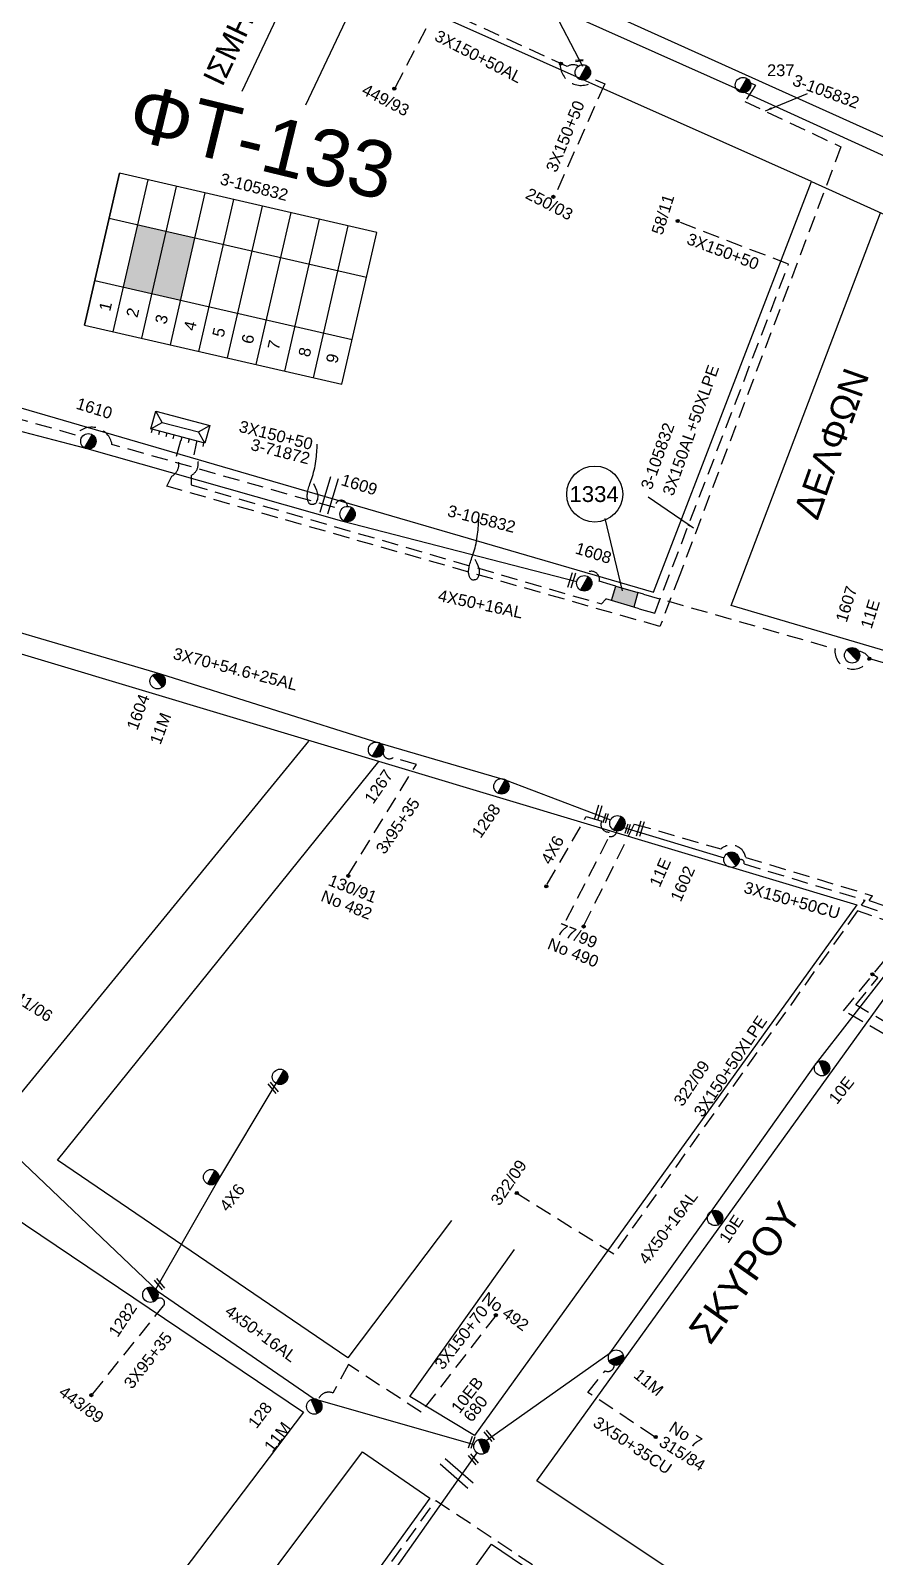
# Model space of a CAD drawing. Header units: millimetres. Extents: x 3156 to 5307, y 1191 to 2273.
# Drawn here: x 3982.5 to 4112, y 1512.4 to 1746.5 of the extents above; entities that cross this region are included whole.
import ezdxf
from ezdxf.enums import TextEntityAlignment as Align

# ---------------------------------------------------------------- set-up
doc = ezdxf.new("R2010")
doc.units = ezdxf.units.MM
doc.linetypes.add('DASHED', pattern=[19.05, 12.7, -6.35])
for name, color, linetype in [('Link Box 4 Διευθύνσεων', 7, 'Continuous'), ('Άγνωστα', 7, 'Continuous'), ('Ασφαλειοκιβώτια Χ.Τ 9 αναχωρήσεων', 7, 'Continuous'), ('Γυμνά εναέρια ΧΤ (3Φ)   3x50+35CU', 7, 'Continuous'), ('Γυμνά εναέρια ΧΤ και ΦΟΠ (3Φ)   4x50+16AL', 7, 'Continuous'), ('Επιγραφές - Σχήματα', 7, 'Continuous'), ('Καλώδια ΧΤ   3x150+50CU', 7, 'DASHED'), ('Καλώδια ΧΤ   3x150+70AL', 7, 'DASHED'), ('Καλώδια ΧΤ   3x150AL+50XLPE', 7, 'DASHED'), ('Καλώδια ΧΤ   3x95+35 CU', 7, 'DASHED'), ('Καλώδια ΧΤ   4x50AL', 7, 'DASHED'), ('Μηχανική τομή', 7, 'Continuous'), ('Στύλος ΦΜ', 7, 'Continuous'), ('Στύλος ΦΜ @ 1', 7, 'Continuous'), ('Συνδέσεις', 7, 'Continuous'), ('Συνεστραμμένα ΧΤ   3x70+54.6+25 AL', 7, 'SYN_LINE'), ('Τομή', 7, 'Continuous'), ('Υποσταθμός πόλεως', 7, 'Continuous'), ('Υπόβαθρο ΔΕΗ', 7, 'Continuous'), ('Υπόγεια καλώδια Παροχών ΧΤ   4x6', 7, 'DASHED')]:
    doc.layers.add(name, color=color, linetype=linetype)
doc.styles.add('arial', font='arial.ttf')
doc.styles.get("Standard").update_dxf_attribs({"font": 'arial.ttf'})
doc.linetypes.add('SYN_LINE', pattern='A,0.5,-0.0001,["/\\/\\/\\/",Standard,S=0.1,R=0,X=0,Y=-0.05],-0.25', length=0.7501)
doc.dimstyles.new('ISO-25', dxfattribs={"dimtxt": 2.5, "dimasz": 2.5, "dimexe": 1.25, "dimexo": 0.625, "dimtad": 1, "dimtxsty": 'Standard', "dimcen": 2.5, "dimadec": 0, "dimazin": 0, "dimtfac": 1, "dimtmove": 0, "dimatfit": 3, "dimfxl": 1, "dimarcsym": 0})

# ---------------------------------------------------------------- blocks, each defined once
blk = doc.blocks.new('ΥΠΑΡΧΩΝ ΤΣΙΜΕΝΤΕΝΙΟΣ ΣΤΥΛΟΣ')
at = {"layer": 'Στύλος ΦΜ'}
blk.add_hatch(color=7, dxfattribs=at).paths.add_polyline_path([(-1.29, -2.28, 0.574793), (2.62, 0, 0.268822), (1.3, 2.27)])
at = {"layer": 'Στύλος ΦΜ', "color": 7}
blk.add_line((-1.29, -2.28), (1.3, 2.27), dxfattribs=at)
blk.add_circle((0, 0), 2.62, dxfattribs=at)
at = {"layer": 'Στύλος ΦΜ', "flags": 4}
for tag, p in [('ΑΡΙΘΜΟΣ', (-4.68, 8.05)), ('ΤΥΠΟΣ', (-4.91, 3.03))]:
    blk.add_attdef(tag, p, '', height=4, dxfattribs=at)
blk = doc.blocks.new('LINK BOX 4 ΑΝΑΧΩΡΗΣΕΩΝ')
at = {"layer": 'Link Box 4 Διευθύνσεων', "ltscale": 40}
blk.add_hatch(color=256, dxfattribs=at).paths.add_polyline_path([(-3.54, 0), (-3.54, -4.67), (3.54, -4.67), (3.54, 0)])
for p, q in [((-3.54, 0), (-5.33, 0)), ((5.33, 0), (3.54, 0)), ((-3.54, -4.67), (-5.33, -4.67)), ((5.33, -4.67), (3.54, -4.67))]:
    blk.add_line(p, q, dxfattribs=at)
blk.add_lwpolyline([(-3.54, -4.67), (-3.54, 0), (3.54, 0), (3.54, -4.67)], close=True, dxfattribs=at)
blk = doc.blocks.new('ΥΠΟΣΤΑΘΜΟΣ ΠΟΛΕΩΣ 8 ΑΝΑΧΩΡΗΣΕΩΝ')
at = {"layer": 'Υποσταθμός πόλεως', "linetype": 'Continuous', "ltscale": 40}
for p, q in [((-8.18, -2.82), (-8.18, -4)), ((-5.9, -2.82), (-5.9, -4)), ((-3.55, -2.82), (-3.55, -4)), ((-1.28, -2.82), (-1.28, -4)), ((1.23, -2.82), (1.23, -4)), ((3.56, -2.82), (3.56, -4)), ((6.03, -2.82), (6.03, -4)), ((8.16, -2.82), (8.16, -4))]:
    blk.add_line(p, q, dxfattribs=at)
blk.add_lwpolyline([(-8.57, 2.82), (8.57, 2.82), (8.57, -2.82), (-8.57, -2.82)], close=True, dxfattribs=at)
for points in [[(-5.75, 0), (-8.57, 2.82)], [(5.75, 0), (8.57, 2.82)], [(-8.57, -2.82), (-5.75, 0)], [(-5.75, 0), (5.75, 0)], [(8.57, -2.82), (5.75, 0)]]:
    blk.add_lwpolyline(points, dxfattribs=at)
at = {"layer": 'Υποσταθμός πόλεως', "linetype": 'SYN_LINE', "ltscale": 40, "flags": 1}
for tag, p in [('ΜΕΤΑΣΧΗΜΑΤΙΣΜΟΣ', (9.59, 1.44)), ('ΙΣΧΥΣ', (9.57, -1.35)), ('ΑΡΙΘΜΟΣ', (9.69, -4.07))]:
    blk.add_attdef(tag, p, '', height=1.8, dxfattribs=at)
blk = doc.blocks.new('ΤΟΜΗ')
at = {"layer": 'Τομή', "ltscale": 40}
for p, q in [((-5.68, 0), (5.68, 0)), ((5.68, -2.33), (-5.68, -2.33))]:
    blk.add_line(p, q, dxfattribs=at)
blk = doc.blocks.new('ΜΗΧΑΝΙΚΗ ΤΟΜΗ')
at = {"layer": 'Μηχανική τομή', "ltscale": 40}
for p, q in [((-1.89, 0.78), (1.89, 0.78)), ((1.89, 0), (-1.89, 0))]:
    blk.add_line(p, q, dxfattribs=at)
blk = doc.blocks.new('_ΣΥΝΔΕΣΗ')
at = {"layer": 'Συνδέσεις', "linetype": 'SYN_LINE', "ltscale": 40}
blk.add_hatch(color=256, dxfattribs=at).paths.add_polyline_path([(0.5, -0.01, 1), (-0.5, -0.01, 1)])
at = {"layer": 'Συνδέσεις'}
blk.add_circle((0, -0.01), 0.5, dxfattribs=at)
blk = doc.blocks.new('ΑΣΦΑΛΕΙΟΚΙΒΩΤΙΟ ΥΠΟΣΤΑΘΜΟΥ 9 ΑΝΑΧΩΡΗΣΕΩΝ')
at = {"layer": 'Ασφαλειοκιβώτια Χ.Τ 9 αναχωρήσεων', "ltscale": 40}
for p, q in [((-23.8, 40.36), (24.02, 40.36)), ((-9.72, 40.36), (-9.72, -40.64)), ((9.94, 40.36), (9.94, -40.64)), ((-23.8, 31.36), (24.02, 31.36)), ((-23.8, 22.36), (24.02, 22.36)), ((-23.8, 13.36), (24.02, 13.36)), ((-23.8, 4.36), (24.02, 4.36)), ((-23.8, -4.64), (24.02, -4.64)), ((-23.8, -13.64), (24.02, -13.64)), ((-23.8, -22.64), (24.02, -22.64)), ((-23.8, -31.64), (24.02, -31.64))]:
    blk.add_line(p, q, dxfattribs=at)
at = {"layer": 'Ασφαλειοκιβώτια Χ.Τ 9 αναχωρήσεων'}
blk.add_lwpolyline([(-23.8, -40.64), (24.02, -40.64), (24.02, 40.36), (-23.8, 40.36)], close=True, dxfattribs=at)
for s, p in [('1', (-18.12, 33.62)), ('2', (-18.12, 25.05)), ('3', (-18.12, 15.98)), ('4', (-18.12, 6.96)), ('5', (-18.12, -2.05)), ('6', (-18.12, -11.19)), ('7', (-18.12, -19.43)), ('8', (-18.12, -29.12)), ('9', (-18.12, -37.81))]:
    blk.add_text(s, height=3.6, dxfattribs=at).set_placement(p)
at = {"layer": 'Ασφαλειοκιβώτια Χ.Τ 9 αναχωρήσεων', "ltscale": 40}
for tag, height, p in [('ΟΝΟΜΑ', 5, (-0.16, 44.31)), ('ΚΕΙΜΕΝΟ 1', 2, (17.06, 35.59)), ('ΚΕΙΜΕΝΟ 2', 2, (17.06, 26.88)), ('ΚΕΙΜΕΝΟ 3', 2, (17.06, 17.69)), ('ΚΕΙΜΕΝΟ 4', 2, (17.06, 8.71)), ('ΚΕΙΜΕΝΟ 5', 2, (17.06, -0.13)), ('ΚΕΙΜΕΝΟ 6', 2, (17.06, -9.05)), ('ΚΕΙΜΕΝΟ 7', 2, (17.06, -18.13)), ('ΚΕΙΜΕΝΟ 8', 2, (17.06, -26.85)), ('ΚΕΙΜΕΝΟ 9', 2, (17.06, -35.99)), ('ΣΧ', 2, (-0.1, -42.64))]:
    blk.add_attdef(tag, text='', height=height, dxfattribs=at).set_placement(p, align=Align.MIDDLE_CENTER)

msp = doc.modelspace()

# ---------------------------------------------------------------- hatches: boundary and pattern name
at = {"layer": 'Ασφαλειοκιβώτια Χ.Τ 9 αναχωρήσεων'}
for color, points in [(5, [(3996.76, 1707.18), (4001.14, 1706.18), (4003.34, 1715.75), (3998.96, 1716.76)]), (4, [(4007.74, 1714.7), (4003.36, 1715.71), (4001.16, 1706.13), (4005.55, 1705.12)])]:
    msp.add_hatch(color=color, dxfattribs=at).paths.add_polyline_path(points)

# ---------------------------------------------------------------- linework, layer by layer
at = {"layer": 'Άγνωστα', "color": 4, "linetype": 'SYN_LINE', "ltscale": 20}
msp.add_lwpolyline([(4009, 1774.82), (4038.39, 1761.28), (4061.74, 1750.56), (4091.02, 1737.51), (4123.39, 1722.71), (4171.75, 1700.58)], dxfattribs=at)
at = {"layer": 'Άγνωστα'}
for points in [[(4025.9, 1676.99), (4026.18, 1676.45), (4026.38, 1675.98), (4026.5, 1675.58), (4026.57, 1675.24), (4026.58, 1674.96), (4026.56, 1674.72), (4026.52, 1674.53), (4026.46, 1674.37), (4026.41, 1674.24), (4026.36, 1674.13), (4026.31, 1674.05), (4026.26, 1673.98), (4026.21, 1673.93), (4026.16, 1673.88), (4026.1, 1673.85), (4026.04, 1673.83), (4025.97, 1673.81), (4025.9, 1673.79), (4025.82, 1673.77), (4025.74, 1673.77), (4025.67, 1673.77), (4025.59, 1673.77), (4025.52, 1673.79), (4025.45, 1673.81), (4025.39, 1673.84), (4025.33, 1673.89), (4025.28, 1673.94), (4025.23, 1674), (4025.19, 1674.07), (4025.15, 1674.15), (4025.11, 1674.23), (4025.08, 1674.32), (4025.05, 1674.42), (4025.02, 1674.52), (4025, 1674.63), (4024.98, 1674.74), (4024.97, 1674.86), (4024.96, 1674.99), (4024.96, 1675.12), (4024.97, 1675.26), (4024.98, 1675.4), (4025, 1675.56), (4025.03, 1675.72), (4025.06, 1675.89), (4025.11, 1676.08), (4025.16, 1676.28), (4025.22, 1676.49), (4025.3, 1676.71), (4025.38, 1676.96), (4025.47, 1677.22), (4025.56, 1677.49), (4025.66, 1677.77), (4025.76, 1678.07), (4025.85, 1678.38), (4025.95, 1678.71), (4026.03, 1679.04), (4026.11, 1679.38), (4026.17, 1679.73), (4026.23, 1680.08), (4026.28, 1680.44), (4026.33, 1680.79), (4026.37, 1681.13), (4026.4, 1681.47), (4026.43, 1681.79), (4026.46, 1682.1), (4026.48, 1682.4), (4026.49, 1682.69), (4026.5, 1682.98), (4026.5, 1683.04)], [(4050.66, 1665.41), (4050.94, 1664.86), (4051.14, 1664.39), (4051.26, 1663.99), (4051.32, 1663.65), (4051.34, 1663.37), (4051.31, 1663.14), (4051.27, 1662.94), (4051.22, 1662.78), (4051.17, 1662.65), (4051.12, 1662.54), (4051.07, 1662.46), (4051.02, 1662.39), (4050.97, 1662.34), (4050.91, 1662.3), (4050.85, 1662.27), (4050.79, 1662.24), (4050.72, 1662.22), (4050.65, 1662.2), (4050.58, 1662.19), (4050.5, 1662.18), (4050.42, 1662.18), (4050.35, 1662.18), (4050.27, 1662.2), (4050.21, 1662.22), (4050.14, 1662.26), (4050.09, 1662.3), (4050.03, 1662.35), (4049.99, 1662.42), (4049.94, 1662.49), (4049.9, 1662.56), (4049.87, 1662.65), (4049.83, 1662.74), (4049.8, 1662.83), (4049.78, 1662.93), (4049.76, 1663.04), (4049.74, 1663.15), (4049.72, 1663.27), (4049.72, 1663.4), (4049.72, 1663.53), (4049.72, 1663.67), (4049.73, 1663.82), (4049.75, 1663.97), (4049.78, 1664.13), (4049.82, 1664.31), (4049.86, 1664.49), (4049.92, 1664.69), (4049.98, 1664.9), (4050.05, 1665.13), (4050.14, 1665.37), (4050.22, 1665.63), (4050.32, 1665.9), (4050.42, 1666.19), (4050.51, 1666.49), (4050.61, 1666.8), (4050.7, 1667.12), (4050.79, 1667.45), (4050.86, 1667.8), (4050.93, 1668.15), (4050.99, 1668.5), (4051.04, 1668.85), (4051.08, 1669.2), (4051.12, 1669.54), (4051.16, 1669.88), (4051.19, 1670.2), (4051.21, 1670.51), (4051.23, 1670.81), (4051.25, 1671.1), (4051.26, 1671.39), (4051.26, 1671.46)]]:
    msp.add_lwpolyline(points, dxfattribs=at)
at = {"layer": 'Άγνωστα', "color": 5, "linetype": 'SYN_LINE', "ltscale": 15}
msp.add_lwpolyline([(4001.73, 1553.38), (4011.25, 1569.98), (4020.21, 1584.93)], dxfattribs=at)
at = {"layer": 'Άγνωστα', "color": 2, "linetype": 'DASHED', "ltscale": 0.2}
msp.add_lwpolyline([(4078.17, 1530.76), (4068.02, 1537.55), (4070.65, 1540.85, 0.556957), (4072.04, 1541.73, -56635.722103)], format="xyb", dxfattribs=at)
at = {"layer": 'Γυμνά εναέρια ΧΤ (3Φ)   3x50+35CU', "color": 173}
msp.add_lwpolyline([(4050.99, 1528.28), (4017.6, 1480.83), (4000.91, 1456.49), (3983.86, 1433.94)], dxfattribs=at)
at = {"layer": 'Γυμνά εναέρια ΧΤ και ΦΟΠ (3Φ)   4x50+16AL', "color": 5, "ltscale": 40}
msp.add_lwpolyline([(3954.33, 1691.97), (3990.82, 1682.45), (4030.23, 1671.27), (4066.32, 1661.94)], dxfattribs=at)
at = {"layer": 'Γυμνά εναέρια ΧΤ και ΦΟΠ (3Φ)   4x50+16AL', "color": 2, "ltscale": 40}
msp.add_lwpolyline([(4052.4, 1530.16), (4071.42, 1543.63), (4086.97, 1565.36), (4102.92, 1587.87), (4119.63, 1609.31)], dxfattribs=at)
at = {"layer": 'Γυμνά εναέρια ΧΤ και ΦΟΠ (3Φ)   4x50+16AL', "color": 5}
msp.add_lwpolyline([(3977.04, 1576.84), (4002.09, 1553.04), (4026.04, 1536.56), (4050.54, 1529.55)], dxfattribs=at)
at = {"layer": 'Επιγραφές - Σχήματα', "linetype": 'Continuous', "ltscale": 0.2}
msp.add_circle((4069.05, 1675.37), 4.3, dxfattribs=at)
at = {"layer": 'Καλώδια ΧΤ   3x150+50CU', "color": 4, "linetype": 'SYN_LINE', "ltscale": 10}
msp.add_line((4062.3, 1750.35), (4067.17, 1741.03), dxfattribs=at)
at = {"layer": 'Καλώδια ΧΤ   3x150+50CU', "linetype": 'Continuous', "ltscale": 0.2}
msp.add_line((4070.62, 1671.61), (4073.24, 1660.53), dxfattribs=at)
at = {"layer": 'Καλώδια ΧΤ   3x150+50CU', "color": 4, "ltscale": 0.2}
for points in [[(4066.57, 1741.05, 0.241995), (4064.8, 1740.99), (4044.91, 1750.11), (4038.35, 1737.57)], [(4063.76, 1741.47, 0.67097), (4069.18, 1738.93), (4070.59, 1738.3), (4062.83, 1720.95)]]:
    msp.add_lwpolyline(points, format="xyb", dxfattribs=at)
at = {"layer": 'Καλώδια ΧΤ   3x150+50CU', "color": 2, "ltscale": 0.2}
msp.add_lwpolyline([(4029.22, 1673.29), (3995.02, 1682.99, 0.65208), (3989.45, 1684.43), (3968.16, 1690.42), (3968.16, 1690.42), (3968.16, 1690.42), (3966.02, 1691.08), (3966.65, 1693.43), (3947.97, 1698.66), (3960.96, 1742.59), (3954.56, 1744.44)], format="xyb", dxfattribs=at)
at = {"layer": 'Καλώδια ΧΤ   3x150+50CU', "color": 5, "ltscale": 0.2}
msp.add_lwpolyline([(4075.88, 1657.78), (4078.25, 1657.09), (4098.79, 1710.64), (4081.84, 1717.16)], dxfattribs=at)
for points in [[(4071.42, 1661.52), (4069.74, 1662.01, 0.879242), (4067.44, 1662.86)], [(4076.53, 1660.02), (4105.9, 1651.64, 0.86221), (4111.2, 1650.13), (4148.92, 1639.36, 0.823186), (4155.23, 1637.64)]]:
    msp.add_lwpolyline(points, format="xyb", dxfattribs=at)
at = {"layer": 'Καλώδια ΧΤ   3x150+50CU', "color": 173, "ltscale": 0.2}
for points in [[(4067.38, 1609.18), (4075.17, 1624.77)], [(4075.16, 1624.75), (4088.39, 1620.92)], [(4092.22, 1619.63), (4111.65, 1613.75)], [(4111.12, 1613.01), (4111.65, 1613.75)], [(4111.12, 1613.01), (4118.86, 1610.35)]]:
    msp.add_lwpolyline(points, dxfattribs=at)
at = {"layer": 'Καλώδια ΧΤ   3x150+50CU', "color": 151, "ltscale": 0.2}
msp.add_lwpolyline([(4172.04, 1601.34), (4171.11, 1601.62, 0.330901), (4163.44, 1604.16), (4125.16, 1616.06, 0.672796), (4115.15, 1609.41), (4109.34, 1611.42), (4071.97, 1558.75), (4056.97, 1568.16)], format="xyb", dxfattribs=at)
at = {"layer": 'Καλώδια ΧΤ   3x150+50CU', "color": 6, "ltscale": 0.2}
msp.add_lwpolyline([(4116.76, 1590.6), (4107.22, 1596.1), (4116.73, 1607.83, -0.799455), (4124.37, 1615.25), (4163.68, 1603.08, -0.375484), (4170.84, 1600.31)], format="xyb", dxfattribs=at)
msp.add_lwpolyline([(4117.62, 1591.97), (4109.08, 1597), (4112.45, 1601.17), (4111.79, 1601.63)], dxfattribs=at)
at = {"layer": 'Καλώδια ΧΤ   3x150+50CU', "color": 2, "ltscale": 0.2}
msp.add_arc((4030.18, 1673.46), 0.956, 358.0169, 190.6116, dxfattribs=at)
at = {"layer": 'Καλώδια ΧΤ   3x150+50CU', "color": 5, "ltscale": 0.2}
msp.add_arc((4109.31, 1649.11), 2.14, 28.1563, 84.1871, dxfattribs=at)
at = {"layer": 'Καλώδια ΧΤ   3x150+50CU', "color": 173, "ltscale": 0.2}
msp.add_arc((4089.94, 1619.19), 2.32, 10.6985, 132.1476, dxfattribs=at)
at = {"layer": 'Καλώδια ΧΤ   3x150+70AL', "color": 5, "linetype": 'DASHED', "ltscale": 0.2}
msp.add_lwpolyline([(4053.92, 1549.41), (4042.44, 1534.5), (4031.27, 1541.8), (4028.9, 1537.45, 0.433728), (4026.63, 1536.4, -20.049086)], format="xyb", dxfattribs=at)
at = {"layer": 'Καλώδια ΧΤ   3x150AL+50XLPE', "color": 4, "ltscale": 0.2}
msp.add_lwpolyline([(4092.92, 1738.46), (4093.72, 1738.1), (4092.07, 1735.61), (4106.81, 1728.65), (4082.09, 1662.99), (4082.09, 1662.99), (4079.06, 1655.05), (4003.43, 1676.59), (4004.21, 1678.13, 0.443608), (4004.92, 1681.17), (4005.57, 1683.6)], format="xyb", dxfattribs=at)
at = {"layer": 'Καλώδια ΧΤ   3x150AL+50XLPE', "color": 5, "linetype": 'DASHED', "ltscale": 0.2}
msp.add_lwpolyline([(4007.92, 1683.15), (4007.58, 1681.41, -0.543216), (4007.16, 1678.24), (4007.16, 1676.78), (4070.09, 1658.51), (4070.76, 1659.27)], format="xyb", dxfattribs=at)
at = {"layer": 'Καλώδια ΧΤ   3x150AL+50XLPE', "color": 85, "linetype": 'DASHED', "ltscale": 0.2}
for points in [[(4064.68, 1609.99), (4071.29, 1622.82)], [(4109.97, 1612.3), (4110.51, 1613.06)], [(4109.97, 1612.3), (4118.52, 1609.37)]]:
    msp.add_lwpolyline(points, dxfattribs=at)
msp.add_lwpolyline([(4091.21, 1619.22, -0.682222), (4091.97, 1618.62), (4110.51, 1613.05)], format="xyb", dxfattribs=at)
at = {"layer": 'Καλώδια ΧΤ   3x150AL+50XLPE', "color": 1, "ltscale": 0.2}
msp.add_lwpolyline([(3968.23, 1440.33), (3968.74, 1426.98), (3974.58, 1423.33), (3980.33, 1430.7, 0.828784), (3984.2, 1436.37), (3997.45, 1454.93, -0.721616), (4000.77, 1460.13), (4014.59, 1478.93, -0.723904), (4017.95, 1483.72), (4044.69, 1520.97), (4078.69, 1498.36), (4066.74, 1480.29)], format="xyb", dxfattribs=at)
at = {"layer": 'Καλώδια ΧΤ   3x150AL+50XLPE', "color": 85, "linetype": 'DASHED', "ltscale": 0.2}
msp.add_arc((4071.45, 1623.84), 1.03, 259.691, 351.3586, dxfattribs=at)
at = {"layer": 'Καλώδια ΧΤ   3x95+35 CU', "color": 6, "linetype": 'DASHED', "ltscale": 0.2}
msp.add_lwpolyline([(4031.22, 1616.89), (4041.71, 1633.89), (4038.12, 1634.94, -0.585522), (4036.59, 1635.66, 2.0677)], format="xyb", dxfattribs=at)
at = {"layer": 'Καλώδια ΧΤ   3x95+35 CU', "color": 5, "linetype": 'DASHED', "ltscale": 0.2}
msp.add_lwpolyline([(3992.06, 1537.31), (4002.92, 1550.83, 0.976879), (4001.81, 1551.77, 0.762151)], format="xyb", dxfattribs=at)
at = {"layer": 'Συνεστραμμένα ΧΤ   3x70+54.6+25 AL', "color": 6, "ltscale": 20}
msp.add_lwpolyline([(3962.51, 1659.58), (4002.44, 1647.77), (4036.11, 1637.17), (4055.34, 1631.55), (4071.47, 1625.37)], dxfattribs=at)
at = {"layer": 'Υπόβαθρο ΔΕΗ'}
for points in [[(4067.67, 1832.8), (4037.98, 1764.18), (4210.71, 1686.31), (4227.86, 1733.67), (4103.14, 1774.35), (4106.61, 1784.36), (4231.17, 1742.57), (4238.3, 1763.17), (4067.67, 1832.8)], [(4015, 1737.18), (4024.71, 1757.78), (3978.85, 1777.9), (3955.02, 1696.18), (4078.05, 1660.3), (4102.31, 1723.31), (4033.65, 1753.99), (4024.69, 1735.02)], [(4102.31, 1723.31), (4207.43, 1675.79), (4192.38, 1633.24), (4142.92, 1649.31), (4140.62, 1643.34), (4089.95, 1658.28), (4112.86, 1718.54)], [(4025.17, 1637.45), (3978.02, 1579.76), (3971.17, 1584.24), (3971.17, 1653.81), (4109.23, 1612.34), (4050.61, 1530.91), (4040.7, 1536.89), (4056.77, 1559.48)], [(4047.1, 1563.93), (4031.19, 1542.83), (3986.69, 1573.17), (4035.95, 1634.36)], [(4108.99, 1491.38), (4060.19, 1523.96), (4120.82, 1608.15), (4172.91, 1593.09), (4108.99, 1491.38)], [(3970.09, 1462.85), (3970.91, 1554.71), (3979.4, 1564.86), (4024.37, 1534.49), (3970.09, 1462.85)], [(3969.82, 1419.01), (3969.82, 1443.41), (4033.46, 1528.41), (4043.78, 1521.33), (3969.82, 1419.01)], [(4042.06, 1397.54), (3993.41, 1431.11), (4053.23, 1514.27), (4101.45, 1481.57), (4042.06, 1397.54)]]:
    msp.add_lwpolyline(points, dxfattribs=at)
at = {"layer": 'Υπόγεια καλώδια Παροχών ΧΤ   4x6', "color": 6, "linetype": 'DASHED', "ltscale": 0.2}
msp.add_lwpolyline([(4061.78, 1615.54), (4067.76, 1625.88), (4070.13, 1625.21)], dxfattribs=at)
at = {"layer": 'Υπόγεια καλώδια Παροχών ΧΤ   4x6', "color": 85, "linetype": 'SYN_LINE', "ltscale": 15}
msp.add_lwpolyline([(4073.5, 1624.2), (4088.89, 1619.57)], dxfattribs=at)
at = {"layer": 'Υπόγεια καλώδια Παροχών ΧΤ   4x6', "color": 6, "linetype": 'DASHED', "ltscale": 0.2}
msp.add_arc((4071.15, 1624.67), 1.15, 151.8347, 313.8811, dxfattribs=at)

# ---------------------------------------------------------------- block references
at = {"layer": 'Link Box 4 Διευθύνσεων', "xscale": 0.4999999999999865, "yscale": 0.4999999999999865, "zscale": 0.4999999999999865, "rotation": 343.7075406991908}
msp.add_blockref('LINK BOX 4 ΑΝΑΧΩΡΗΣΕΩΝ', (4073.98, 1660.77), dxfattribs=at)
at = {"layer": 'Ασφαλειοκιβώτια Χ.Τ 9 αναχωρήσεων', "xscale": 0.499999999999976, "yscale": 0.499999999999976, "zscale": 0.499999999999976, "rotation": 77.07291512652941}
msp.add_blockref('ΑΣΦΑΛΕΙΟΚΙΒΩΤΙΟ ΥΠΟΣΤΑΘΜΟΥ 9 ΑΝΑΧΩΡΗΣΕΩΝ', (4013.15, 1708.37), dxfattribs=at)
at = {"layer": 'Μηχανική τομή'}
for p, xscale, yscale, zscale, rotation in [((4066.68, 1742), 0.3085634186959074, 0.3085634186959074, 0.3085634186959074, 186.1831961877168), ((4070.59, 1625.7), 0.4031597458701431, 0.4031597458701431, 0.4031597458701431, 251.5351231505897), ((4073.95, 1624.06), 0.4031597458701431, 0.4031597458701431, 0.4031597458701431, 251.5351231505897), ((4019.59, 1584.14), 0.4999999999990372, 0.4999999999990372, 0.4999999999990372, 309.6537598130635), ((4002.15, 1554.02), 0.4999999999990372, 0.4999999999990372, 0.4999999999990372, 309.6537598130635), ((4052.72, 1530.76), 0.4999999999990372, 0.4999999999990372, 0.4999999999990372, 309.6537598130635), ((4049.99, 1529.95), 0.4999999999990372, 0.4999999999990372, 0.4999999999990372, 251.5598348124842), ((4050.29, 1527.15), 0.4999999999990372, 0.4999999999990372, 0.4999999999990372, 309.6537598130635)]:
    msp.add_blockref('ΜΗΧΑΝΙΚΗ ΤΟΜΗ', p, dxfattribs=dict(at, xscale=xscale, yscale=yscale, zscale=zscale, rotation=rotation))
at = {"layer": 'Στύλος ΦΜ @ 1', "ltscale": 40, "xscale": 0.4499999999998181, "yscale": 0.4499999999998181, "zscale": 0.4499999999998181}
for p in [(4067.23, 1740.07), (3991.4, 1683.47), (4031.15, 1672.31), (4067.44, 1661.68), (4035.52, 1636.15), (4054.75, 1630.53), (4072.53, 1624.86), (4020.79, 1585.96), (4010.23, 1570.57)]:
    msp.add_blockref('ΥΠΑΡΧΩΝ ΤΣΙΜΕΝΤΕΝΙΟΣ ΣΤΥΛΟΣ', p, dxfattribs=at)
at = {"layer": 'Στύλος ΦΜ @ 1', "ltscale": 40}
ref = msp.add_blockref('ΥΠΑΡΧΩΝ ΤΣΙΜΕΝΤΕΝΙΟΣ ΣΤΥΛΟΣ', (4091.79, 1738.13), dxfattribs=dict(at, xscale=0.4499999999998181, yscale=0.4499999999998181, zscale=0.4499999999998181))
ref.add_attrib('ΤΥΠΟΣ', '237', (4095.48, 1739.5), dxfattribs={"layer": '', "height": 1.8, "flags": 4})
ref = msp.add_blockref('ΥΠΑΡΧΩΝ ΤΣΙΜΕΝΤΕΝΙΟΣ ΣΤΥΛΟΣ', (4108.52, 1650.63), dxfattribs=dict(at, xscale=0.4499999999996891, yscale=0.4499999999996891, zscale=0.4499999999996891, rotation=72.72433497751985))
ref.add_attrib('ΤΥΠΟΣ', '1607', (4107.68, 1655.56), dxfattribs={"layer": '', "height": 1.8, "rotation": 72.7243, "flags": 4})
ref.add_attrib('ΑΡΙΘΜΟΣ', '11E', (4111.49, 1654.57), dxfattribs={"layer": '', "height": 1.8, "rotation": 72.7243, "flags": 4})
ref = msp.add_blockref('ΥΠΑΡΧΩΝ ΤΣΙΜΕΝΤΕΝΙΟΣ ΣΤΥΛΟΣ', (4002.02, 1646.66), dxfattribs=dict(at, xscale=0.4499999999997564, yscale=0.4499999999997564, zscale=0.4499999999997564, rotation=69.51301476844995))
ref.add_attrib('ΤΥΠΟΣ', '1604', (3998.89, 1639.01), dxfattribs={"layer": '', "height": 1.8, "rotation": 69.513, "flags": 4})
ref.add_attrib('ΑΡΙΘΜΟΣ', '11M', (4002.45, 1636.81), dxfattribs={"layer": '', "height": 1.8, "rotation": 69.513, "flags": 4})
ref = msp.add_blockref('ΥΠΑΡΧΩΝ ΤΣΙΜΕΝΤΕΝΙΟΣ ΣΤΥΛΟΣ', (4090.03, 1619.27), dxfattribs=dict(at, xscale=0.4499999999998545, yscale=0.4499999999998545, zscale=0.4499999999998545, rotation=66.29731408455983))
ref.add_attrib('ΤΥΠΟΣ', '11E', (4079.01, 1614.92), dxfattribs={"layer": '', "height": 1.8, "rotation": 66.2973, "flags": 4})
ref.add_attrib('ΑΡΙΘΜΟΣ', '1602', (4082.24, 1612.68), dxfattribs={"layer": '', "height": 1.8, "rotation": 66.2973, "flags": 4})
ref = msp.add_blockref('ΥΠΑΡΧΩΝ ΤΣΙΜΕΝΤΕΝΙΟΣ ΣΤΥΛΟΣ', (4103.91, 1587.28), dxfattribs=dict(at, xscale=0.4499999999996196, yscale=0.4499999999996196, zscale=0.4499999999996196, rotation=51.68849877165132))
ref.add_attrib('ΤΥΠΟΣ', '10E', (4106.19, 1581.6), dxfattribs={"layer": '', "height": 1.8, "rotation": 51.6885, "flags": 4})
ref = msp.add_blockref('ΥΠΑΡΧΩΝ ΤΣΙΜΕΝΤΕΝΙΟΣ ΣΤΥΛΟΣ', (4087.5, 1564.31), dxfattribs=dict(at, xscale=0.4499999999996215, yscale=0.4499999999996215, zscale=0.4499999999996215, rotation=56.65755628525059))
ref.add_attrib('ΤΥΠΟΣ', '10E', (4089.5, 1560.27), dxfattribs={"layer": '', "height": 1.8, "rotation": 56.6576, "flags": 4})
ref = msp.add_blockref('ΥΠΑΡΧΩΝ ΤΣΙΜΕΝΤΕΝΙΟΣ ΣΤΥΛΟΣ', (4000.91, 1552.53), dxfattribs=dict(at, xscale=0.4499999999999289, yscale=0.4499999999999289, zscale=0.4499999999999289, rotation=56.61164947692924))
ref.add_attrib('ΤΥΠΟΣ', '1282', (3995.88, 1545.87), dxfattribs={"layer": '', "height": 1.8, "rotation": 56.6116, "flags": 4})
ref = msp.add_blockref('ΥΠΑΡΧΩΝ ΤΣΙΜΕΝΤΕΝΙΟΣ ΣΤΥΛΟΣ', (4072.32, 1542.87), dxfattribs=dict(at, xscale=0.4499999999999201, yscale=0.4499999999999201, zscale=0.4499999999999201, rotation=320.2405508361776))
ref.add_attrib('ΤΥΠΟΣ', '11M', (4074.88, 1539.96), dxfattribs={"layer": '', "height": 1.8, "rotation": 320.2406, "flags": 4})
ref = msp.add_blockref('ΥΠΑΡΧΩΝ ΤΣΙΜΕΝΤΕΝΙΟΣ ΣΤΥΛΟΣ', (4051.68, 1529.23), dxfattribs=dict(at, xscale=0.4499999999997218, yscale=0.4499999999997218, zscale=0.4499999999997218, rotation=52.07393369472344))
ref.add_attrib('ΤΥΠΟΣ', '10EB', (4048.31, 1534.17), dxfattribs={"layer": '', "height": 1.8, "rotation": 52.0739, "flags": 4})
ref.add_attrib('ΑΡΙΘΜΟΣ', '680', (4050.18, 1532.84), dxfattribs={"layer": '', "height": 1.8, "rotation": 52.0739, "flags": 4})
ref = msp.add_blockref('ΥΠΑΡΧΩΝ ΤΣΙΜΕΝΤΕΝΙΟΣ ΣΤΥΛΟΣ', (4026.04, 1535.38), dxfattribs=dict(at, xscale=0.4499999999997171, yscale=0.4499999999997171, zscale=0.4499999999997171, rotation=52.97628146737439))
ref.add_attrib('ΤΥΠΟΣ', '128', (4017.18, 1531.85), dxfattribs={"layer": '', "height": 1.8, "rotation": 52.9763, "flags": 4})
ref.add_attrib('ΑΡΙΘΜΟΣ', '11M', (4019.63, 1528.23), dxfattribs={"layer": '', "height": 1.8, "rotation": 52.9763, "flags": 4})
at = {"layer": 'Συνδέσεις', "xscale": 0.4777242751394019, "yscale": 0.4777242751394019, "zscale": 0.4777242751394019}
for p in [(4063.87, 1741.41), (4038.32, 1737.58), (4062.71, 1720.99), (4081.78, 1717.28), (4111.18, 1650.12), (4031.28, 1616.81), (4061.62, 1615.19), (4067.35, 1609.03), (4111.64, 1601.7), (4057.11, 1568.13), (4053.89, 1549.39), (3991.86, 1537.12), (4078.41, 1530.71)]:
    msp.add_blockref('_ΣΥΝΔΕΣΗ', p, dxfattribs=at)
at = {"layer": 'Τομή'}
for p, xscale, yscale, zscale, rotation in [((4028.89, 1675), 0.4999999999998191, 0.4999999999998191, 0.4999999999998191, 253.4673334764751), ((4065.75, 1662.08), 0.2094421429218051, 0.2094421429218051, 0.2094421429218051, 253.4673334764751), ((4069.8, 1626.42), 0.2094421429218051, 0.2094421429218051, 0.2094421429218051, 253.4673334764751), ((4076.28, 1623.95), 0.2094421429218051, 0.2094421429218051, 0.2094421429218051, 253.4673334764751), ((4048.26, 1525.53), 0.4999999999998191, 0.4999999999998191, 0.4999999999998191, 318.5333627056411)]:
    msp.add_blockref('ΤΟΜΗ', p, dxfattribs=dict(at, xscale=xscale, yscale=yscale, zscale=zscale, rotation=rotation))
at = {"layer": 'Υποσταθμός πόλεως', "xscale": 0.5000000000001762, "yscale": 0.5000000000001762, "zscale": 0.5000000000001762, "rotation": 345.1218178285331}
msp.add_blockref('ΥΠΟΣΤΑΘΜΟΣ ΠΟΛΕΩΣ 8 ΑΝΑΧΩΡΗΣΕΩΝ', (4005.5, 1685.64), dxfattribs=at)

# ---------------------------------------------------------------- texts
at = {"ltscale": 40, "char_height": 1.8, "width": 43.5158, "attachment_point": 1, "rotation": 332.6647, "style": 'arial'}
for s, insert in [('3X150+50AL', (4045.15, 1746.67)), ('449/93', (4034, 1738.41)), ('250/03', (4059.1, 1722.44))]:
    msp.add_mtext(s, dxfattribs=dict(at, insert=insert))
at = {"layer": 'Άγνωστα', "ltscale": 40, "char_height": 1.8, "attachment_point": 1, "style": 'arial'}
for s, insert, width, rotation in [('3X150+50', (4061.49, 1725.28), 43.5158, 67.6067), ('58/11', (4077.71, 1715.54), 43.5158, 72.7983), ('3X150+50', (4083.64, 1715.49), 43.5158, 339.3571), ('1610', (3989.92, 1690.22), 43.5158, 342.7983), ('1609', (4030.55, 1678.51), 43.5158, 342.7983), ('1608', (4066.46, 1668.02), 43.5158, 342.7983), ('130/91', (4028.69, 1617.08), 43.5158, 338.4896), ('No 482', (4027.56, 1614.67), 43.5158, 338.4896), ('77/99', (4063.8, 1609.61), 43.5158, 338.4896), ('No 490', (4062.31, 1607.34), 43.5158, 338.4896), ('341/06', (3979.65, 1599.93), 43.5158, 327.6386), ('3X150+50XLPE', (4084.1, 1580.62), 43.5158, 56.2266), ('322/09', (4081.02, 1582.28), 43.5158, 56.2266), ('322/09', (4052.96, 1567.04), 43.5158, 56.2266), ('4X6', (4011.35, 1566.25), 36.0332, 51.788), ('3X150+70', (4044.33, 1541.99), 43.5158, 52.0921), ('3X95+35', (3996.69, 1539.05), 36.0332, 51.788), ('No 7', (4081.23, 1533.21), 43.5158, 327.7112), ('315/84', (4079.71, 1530.98), 43.5158, 327.7112)]:
    msp.add_mtext(s, dxfattribs=dict(at, insert=insert, width=width, rotation=rotation))
at = {"layer": 'Άγνωστα', "char_height": 1.8, "width": 43.5158, "attachment_point": 1, "style": 'arial'}
for s, insert, rotation in [('1267', (4033.59, 1628.71), 55.3909), ('3x95+35', (4035.34, 1620.99), 55.3909), ('1268', (4050.06, 1623.46), 55.3909), ('4X6', (4060.69, 1619.26), 61.0762)]:
    msp.add_mtext(s, dxfattribs=dict(at, insert=insert, rotation=rotation))
at = {"layer": 'Γυμνά εναέρια ΧΤ (3Φ)   3x50+35CU', "ltscale": 40, "insert": (4069.63, 1533.98), "char_height": 1.8, "width": 43.5158, "attachment_point": 1, "rotation": 326.3862, "style": 'arial'}
msp.add_mtext('3X50+35CU', dxfattribs=at)
at = {"layer": 'Γυμνά εναέρια ΧΤ και ΦΟΠ (3Φ)   4x50+16AL', "ltscale": 40, "char_height": 1.8, "width": 43.5158, "attachment_point": 1, "style": 'arial'}
for s, insert, rotation in [('3-105832', (4099.85, 1739.84), 339.698), ('3-105832', (4011.9, 1724.67), 345.8101), ('3X150+50', (4014.8, 1686.7), 345.8101), ('3-71872', (4016.6, 1683.92), 345.8101), ('3-105832', (4046.77, 1673.75), 345.8101), ('4X50+16AL', (4045.27, 1660.75), 348.0995), ('4X50+16AL', (4075.64, 1558.09), 53.3046)]:
    msp.add_mtext(s, dxfattribs=dict(at, insert=insert, rotation=rotation))
at = {"layer": 'Καλώδια ΧΤ   3x150+50CU', "ltscale": 0.2, "insert": (4092.26, 1615.97), "char_height": 1.8, "width": 43.5158, "attachment_point": 1, "rotation": 344.3563, "style": 'arial'}
msp.add_mtext('3X150+50CU', dxfattribs=at)
at = {"layer": 'Καλώδια ΧΤ   3x150AL+50XLPE', "ltscale": 0.2, "attachment_point": 1, "style": 'arial'}
for s, insert, char_height, width, rotation in [('3X150AL+50XLPE', (4079.38, 1675.57), 1.8, 43.5158, 70.3085), ('3-105832', (4076.05, 1676.5), 1.8, 43.5158, 70.3085), ('1334', (4065.18, 1676.59), 2.43, 58.384, 359.9498)]:
    msp.add_mtext(s, dxfattribs=dict(at, insert=insert, char_height=char_height, width=width, rotation=rotation))
at = {"layer": 'Καλώδια ΧΤ   4x50AL', "ltscale": 0.2, "char_height": 1.8, "width": 43.5158, "attachment_point": 1, "rotation": 323.6139, "style": 'arial'}
for s, insert in [('No 492', (4052.62, 1553.1)), ('4x50+16AL', (4013.26, 1551.11)), ('443/89', (3987.78, 1538.69))]:
    msp.add_mtext(s, dxfattribs=dict(at, insert=insert))
at = {"layer": 'Συνεστραμμένα ΧΤ   3x70+54.6+25 AL', "ltscale": 20, "attachment_point": 1, "style": 'arial'}
for s, insert, char_height, width, rotation in [('ΙΣΜΗΝΗΣ', (4008.85, 1739.18), 3.405, 37.0441, 64.6763), ('ΔΕΛΦΩΝ', (4099.46, 1672.55), 4, 43.5158, 70.4801), ('3X70+54.6+25AL', (4004.7, 1651.86), 1.8, 43.5158, 345.4492)]:
    msp.add_mtext(s, dxfattribs=dict(at, insert=insert, char_height=char_height, width=width, rotation=rotation))
at = {"layer": 'Υπόβαθρο ΔΕΗ', "attachment_point": 1, "style": 'arial'}
for s, insert, char_height, width, rotation in [('{\\H1.083x;ΦΤ-133}', (3998.95, 1738.51), 8, 92.0926, 346.3745), ('{\\H1.083x;ΣKYPOY}', (4083.23, 1547.14), 4, 25.6049, 54.6972)]:
    msp.add_mtext(s, dxfattribs=dict(at, insert=insert, char_height=char_height, width=width, rotation=rotation))

# ---------------------------------------------------------------- leaders
at = {"layer": 'Επιγραφές - Σχήματα', "ltscale": 40}
for points in [[(4095.25, 1734.19), (4101.7, 1736.85)], [(4084.18, 1670.14), (4077.27, 1674.89)]]:
    msp.add_leader(points, dimstyle='ISO-25', override={"dimasz": 1, "dimtad": 0}, dxfattribs=at)

doc.saveas('drawing.dxf')
